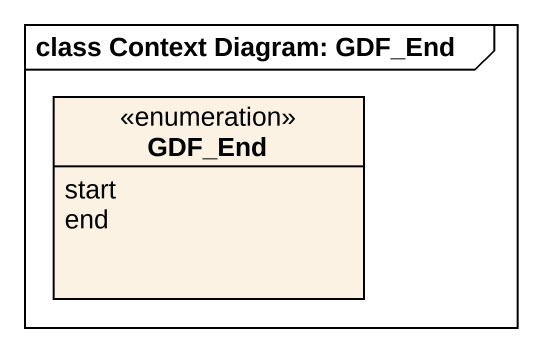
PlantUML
@startuml
mainframe class Context Diagram: GDF_End
hide circle
hide empty members
enum GDF_End {
  start
  end
}
@enduml
